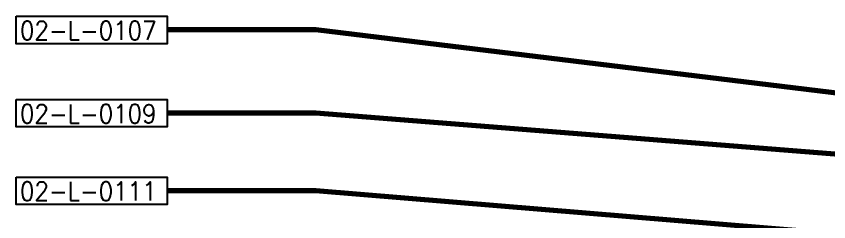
# Model space of a CAD drawing. Header units: inches. Extents: x 9 to 553326, y 5 to 186380.
# Drawn here: x 382241 to 440000, y 57977 to 72576 of the extents above; entities that cross this region are included whole.
import ezdxf

# ---------------------------------------------------------------- set-up
doc = ezdxf.new("R2010")
doc.units = ezdxf.units.IN
doc.header["$MEASUREMENT"] = 0
doc.layers.add('_Auto', color=7, linetype='Continuous')
doc.styles.add('HZTXT', font='txt_qlt.shx', dxfattribs={"width": 0.7, "bigfont": 'hztxt.shx'})
doc.styles.get("Standard").update_dxf_attribs({"font": 'arial.ttf'})
doc.dimstyles.new('ANSI_L', dxfattribs={"dimtxt": 0.18, "dimasz": 0.18, "dimexe": 0.18, "dimexo": 0.0625, "dimgap": 0.09, "dimtad": 0, "dimtih": 1, "dimtoh": 1, "dimdec": 4, "dimzin": 0, "dimdsep": 46, "dimtxsty": 'Standard', "dimcen": 0.09, "dimadec": 0, "dimazin": 0, "dimtfac": 1, "dimtdec": 4, "dimtofl": 0, "dimtmove": 0, "dimatfit": 3, "dimfxl": 1, "dimtolj": 1, "dimtzin": 0, "dimarcsym": 0})

msp = doc.modelspace()

# ---------------------------------------------------------------- linework, layer by layer
at = {"layer": '_Auto', "color": 7, "linetype": 'Continuous'}
for points in [[(382241, 72576), (392980, 72576), (392980, 70628), (382241, 70628)], [(382241, 66659), (392980, 66659), (392980, 64711), (382241, 64711)], [(382241, 61156), (392980, 61156), (392980, 59208), (382241, 59208)]]:
    msp.add_lwpolyline(points, close=True, dxfattribs=at)

# ---------------------------------------------------------------- texts
at = {"layer": '_Auto', "color": 7, "style": 'HZTXT', "width": 0.9}
for s, p in [('02-L-0107', (382508, 70899)), ('02-L-0109', (382508, 64981)), ('02-L-0111', (382508, 59479))]:
    msp.add_text(s, height=1331.2, dxfattribs=at).set_placement(p)

# ---------------------------------------------------------------- leaders
at = {"layer": '_Auto', "color": 136, "linetype": 'Continuous'}
for points in [[(458122, 64987), (403546, 71602), (392980, 71602)], [(452630, 61803), (403546, 65685), (392980, 65685)], [(444001, 56822), (403546, 60182), (392980, 60182)]]:
    msp.add_leader(points, dimstyle='ANSI_L', override={"dimscale": 1, "dimtxt": 3.175, "dimasz": 3000, "dimgap": 1.5875, "dimtad": 0, "dimlwd": 65535}, dxfattribs=at)

doc.saveas('drawing.dxf')
